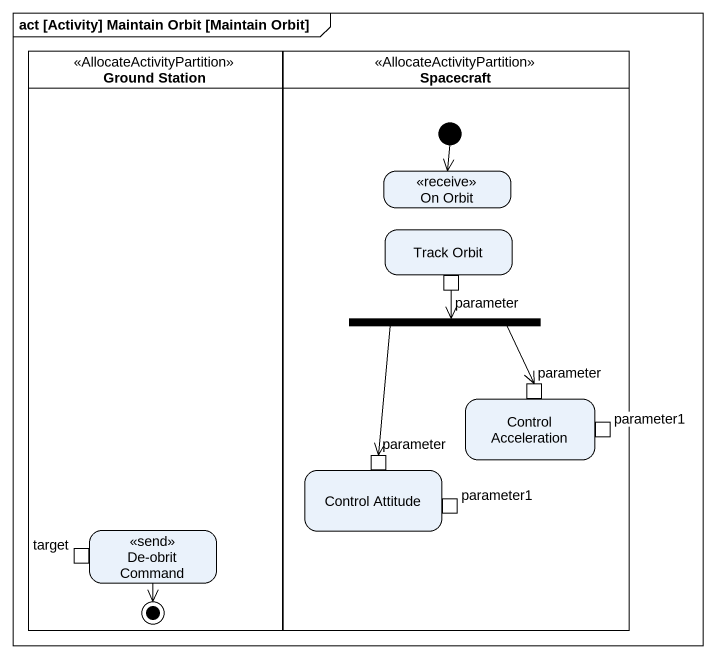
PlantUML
@startuml
mainframe act [Activity] Maintain Orbit [Maintain Orbit]
hide empty description
state "Ground Station" as Ground_Station <<AllocateActivityPartition>> {
  state "De-obrit Command" as De_obrit_Command <<send>> {
    state target <<inputPin>>
  }
  De_obrit_Command --> [*]
}
state Spacecraft <<AllocateActivityPartition>> {
  state "On Orbit" as On_Orbit <<receive>>
  state "Track Orbit" as Track_Orbit {
    state parameter <<outputPin>>
  }
  state fork1 <<fork>>
  state "Control Acceleration" as Control_Acceleration {
    state "parameter" as parameter_2 <<inputPin>>
    state parameter1 <<outputPin>>
  }
  state "Control Attitude" as Control_Attitude {
    state "parameter" as parameter_3 <<inputPin>>
    state "parameter1" as parameter1_2 <<outputPin>>
  }
  [*] --> On_Orbit
}
parameter --> fork1
fork1 --> parameter_2
fork1 --> parameter_3
@enduml
